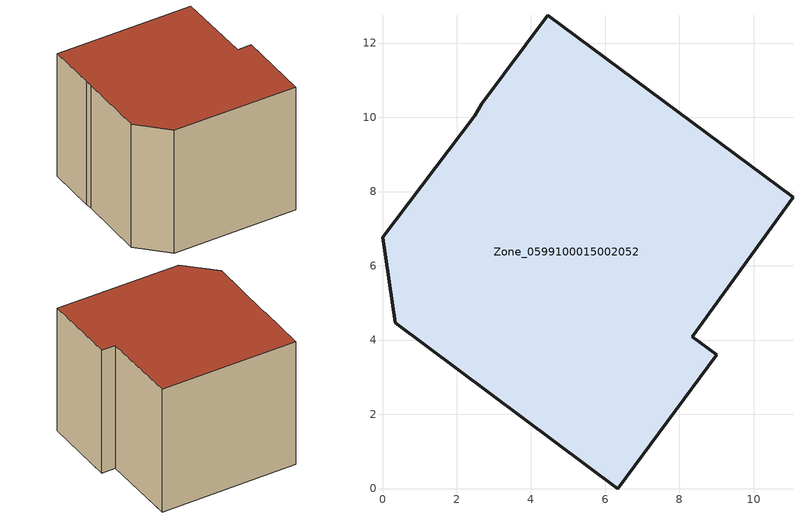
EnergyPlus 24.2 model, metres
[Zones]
Zone_0599100015002052
 floor ground (C_G): 2.68,10.36 4.45,12.74 11.06,7.85 8.34,4.09 9,3.61 6.33,0 0.35,4.46 0,6.77 2.48,10.04 z1.04
 wall outside (C_F): 0.35,4.46 6.33,0 9,3.61 8.34,4.09 11.06,7.85 4.45,12.74 2.68,10.36 2.48,10.04 0,6.77 0.35,4.46 z1.04:8.95
 roof outside (C_R): 4.45,12.74 2.68,10.36 2.48,10.04 0,6.77 0.35,4.46 6.33,0 9,3.61 8.34,4.09 11.06,7.85 z8.95
[BUILDING]
Pand.0599100015002052: North Axis=0; Terrain=City; Loads Convergence Tolerance Value=0.04; Temperature Convergence Tolerance Value=0.4; Solar Distribution=FullExterior; Maximum Number of Warmup Days=25; Minimum Number of Warmup Days=1
[Site:Location]
Rotterdam.The.Hague.AP_ZH_NLD Design_Conditions: Latitude=51.96; Longitude=4.45; Time Zone=1; Elevation=-4.5
[SITE:GROUNDTEMPERATURE:BUILDINGSURFACE]
18, 18, 18, 18, 18, 18, 18, 18, 18, 18, 18, 18
[MATERIAL] Thermal Absorptance=0.9; Solar Absorptance=0.7; Visible Absorptance=0.7
Name | Roughness | Thickness | Conductivity | Density | Specific Heat
G.TI.1975-1991 | MediumSmooth | 0.15 | 0.288461 | 540 | 1210
F.TI.1975-1991 | Rough | 0.3 | 0.230769 | 1920 | 840
R.TI.1975-1991 | MediumRough | 0.2 | 0.153846 | 1500 | 1000
[CONSTRUCTION]
C_G: G.TI.1975-1991
C_F: F.TI.1975-1991
C_R: R.TI.1975-1991
[ZONE]
Zone_0599100015002052: Type=1; Multiplier=1; Ceiling Height=Autocalculate; Volume=Autocalculate; Floor Area=autocalculate; Part of Total Floor Area=Yes
[ZONEINFILTRATION:DESIGNFLOWRATE]
Infil_Zone_0599100015002052: Zone or ZoneList or Space or SpaceList=Zone_0599100015002052; Schedule=AlwaysOn; Design Flow Rate Calculation Method=Flow/Area; Flow Rate per Floor Area=0.003; Constant Term Coefficient=1; Temperature Term Coefficient=0; Velocity Term Coefficient=0; Velocity Squared Term Coefficient=0
[HVACTEMPLATE:ZONE:IDEALLOADSAIRSYSTEM]
Zone_0599100015002052: Maximum Heating Supply Air Temperature=50; Minimum Cooling Supply Air Temperature=13; Maximum Heating Supply Air Humidity Ratio=0.0156; Minimum Cooling Supply Air Humidity Ratio=0.0077; Heating Limit=NoLimit; Cooling Limit=NoLimit; Dehumidification Control Type=ConstantSensibleHeatRatio; Cooling Sensible Heat Ratio=0.7; Dehumidification Setpoint=60; Humidification Control Type=None; Humidification Setpoint=30; Outdoor Air Method=None; Outdoor Air Flow Rate per Person=0.00944; Outdoor Air Flow Rate per Zone Floor Area=0; Outdoor Air Flow Rate per Zone=0; Demand Controlled Ventilation Type=None; Outdoor Air Economizer Type=NoEconomizer; Heat Recovery Type=None; Sensible Heat Recovery Effectiveness=0.7; Latent Heat Recovery Effectiveness=0.65
[ZONECONTROL:THERMOSTAT]
ThermostatControl_Zone_0599100015002052: Zone or ZoneList=Zone_0599100015002052; Control Type Schedule=DualSetpointControlType; Control 1=Thermostat_Zone_0599100015002052; Temperature Difference Between Cutout And Setpoint=0
[THERMOSTATSETPOINT:DUALSETPOINT]
Thermostat_Zone_0599100015002052: Heating Setpoint Temperature Schedule=HeatingSetpoint_Zone_0599100015002052; Cooling Setpoint Temperature Schedule=CoolingSetpoint_Zone_0599100015002052
[SCHEDULE:COMPACT]
HeatingSetpoint_Zone_0599100015002052: Through: 12/31, For: AllDays, Until: 24:00, 21
CoolingSetpoint_Zone_0599100015002052: Through: 12/31, For: AllDays, Until: 24:00, 24
DualSetpointControlType: Through: 12/31, For: AllDays, Until: 24:00, 4
AlwaysOn: Through: 12/31, For: AllDays, Until: 24:00, 1
